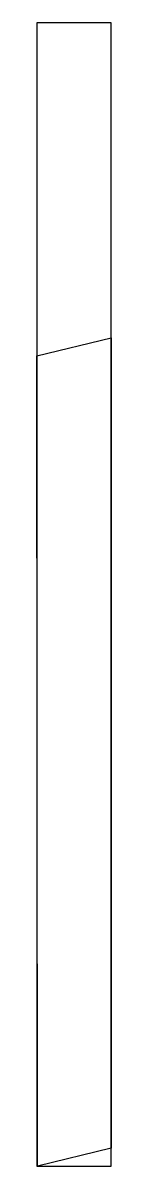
# Model space of a CAD drawing. Header units: millimetres. Extents: x 0 to 78, y 0 to 1190.
import ezdxf

# ---------------------------------------------------------------- set-up
doc = ezdxf.new("R2010")
doc.units = ezdxf.units.MM
doc.layers.add('CUT', color=7, linetype='Continuous')
doc.layers.add('ROLL', color=1, linetype='Continuous')

msp = doc.modelspace()

# ---------------------------------------------------------------- linework, layer by layer
at = {"layer": 'CUT'}
msp.add_lwpolyline([(78, 862.3), (78, 18.7), (0.7, 0), (0, 843.4), (78, 862.3)], close=True, dxfattribs=at)
at = {"layer": 'ROLL'}
msp.add_lwpolyline([(0, 0), (78, 0), (78, 1190), (0, 1190)], close=True, dxfattribs=at)

doc.saveas('drawing.dxf')
